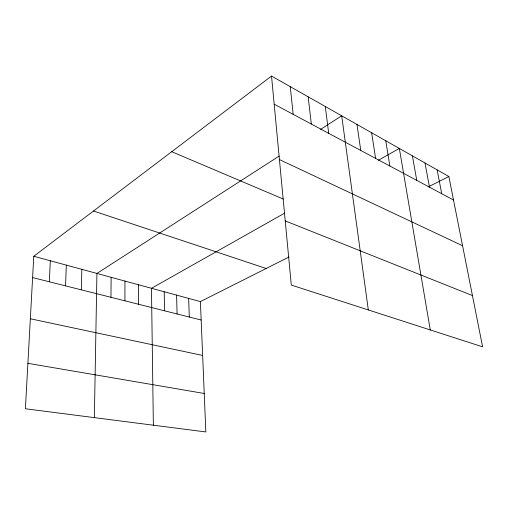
<?xml version="1.0" encoding="UTF-8"?>
<svg xmlns="http://www.w3.org/2000/svg" width="508" height="508" viewBox="0 0 508 508"><rect width="100%" height="100%" fill="white"/><g stroke="black" fill="none" stroke-linecap="round" stroke-linejoin="round"><path stroke-width="0.76" d="M124.924 300.825L124.955 281.07M110.947 297.301L111.138 277.311M94.367 417.627L96.926 273.444L279.159 156.077M81.305 289.839L81.852 269.342M65.57 285.877L66.313 265.119M49.352 281.788L50.298 260.763M271.52 76.054L291.306 285.077L482.6 346.831L448.862 176.511L271.52 76.054L33.782 256.267L25.4 408.769L205.842 431.946L200.4 301.593L289.052 256.965M320.561 129.407L341.694 115.799L368.319 309.937M284.645 213.15L151.467 288.284L153.365 425.209M378.422 160.249L399.332 148.45L430.276 329.94M428.371 186.83L448.862 176.511M27.896 363.322L204.235 393.478M30.347 318.77L202.648 355.454M32.614 277.578L201.168 320.027M33.782 256.267L200.4 301.593M93.491 211.004L266.154 268.491M285.229 220.891L472.446 295.573M171.736 151.689L283.204 199.022M279.425 159.563L462.578 245.739M274.187 104.197L453.523 200.025M437.147 169.875L441.719 193.713M425.005 162.992L429.476 187.173M412.407 155.861L416.77 180.384M385.756 140.76L389.865 166.008M371.646 132.772L375.609 158.394M356.972 124.454L360.769 150.463M325.285 106.509L328.701 133.325M308.153 96.799L311.341 124.054M290.246 86.658L293.186 114.351M188.646 298.393L189.3 317.036M176.574 295.11L177.108 313.963M164.192 291.744L164.592 310.813M138.392 284.728L138.513 304.248"/></g></svg>
